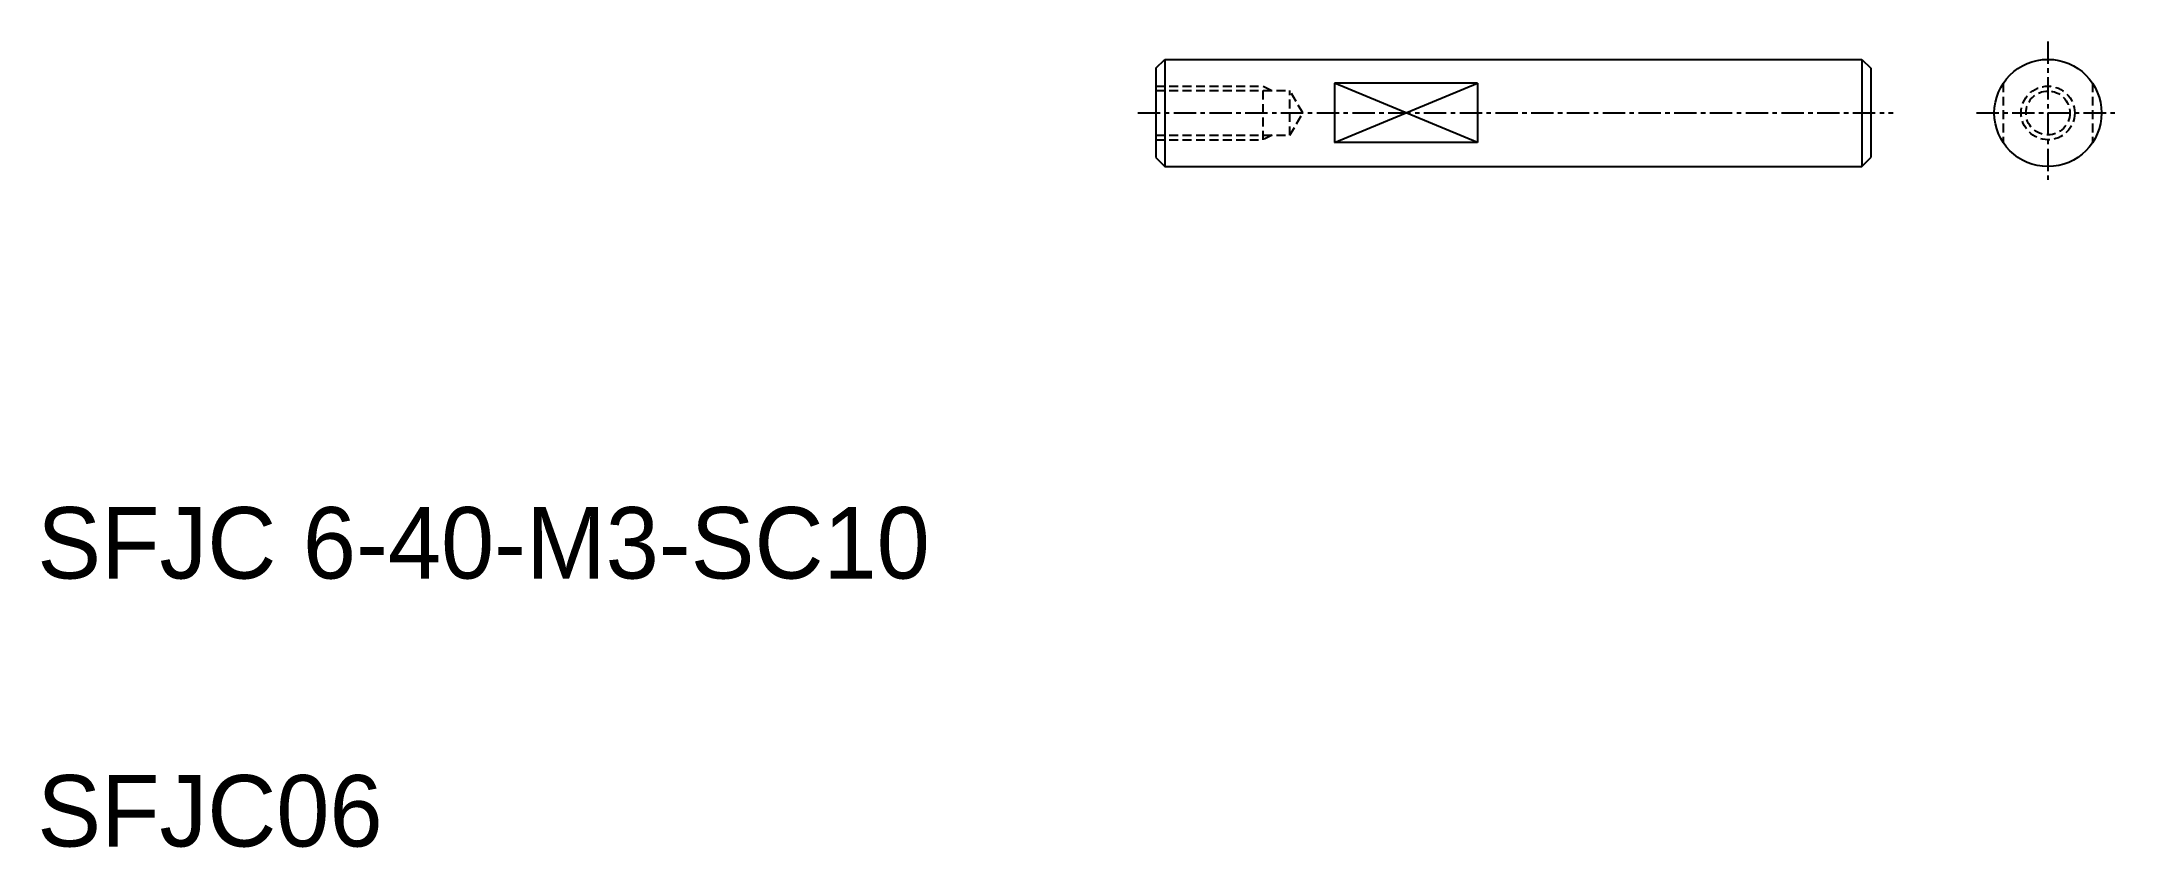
# Model space of a CAD drawing. Extents: x 67 to 184, y 84 to 129.
import ezdxf

# ---------------------------------------------------------------- set-up
doc = ezdxf.new("R2010")
doc.units = 0
doc.linetypes.add('CENTER', pattern=[2, 1.25, -0.25, 0.25, -0.25])
doc.linetypes.add('DASHED', pattern=[0.75, 0.5, -0.25])
doc.layers.get('0').update_dxf_attribs({"linetype": 'CONTINUOUS'})
doc.layers.add('CENTER', color=1, linetype='CENTER')

msp = doc.modelspace()

# ---------------------------------------------------------------- linework, layer by layer
at = {"color": 7, "linetype": 'CONTINUOUS'}
for p, q in [((129.67, 127.34), (130.17, 127.84)), ((129.67, 127.34), (129.67, 122.34)), ((130.17, 127.84), (169.17, 127.84)), ((130.17, 127.84), (130.17, 121.84)), ((169.17, 127.84), (169.17, 121.84)), ((169.17, 127.84), (169.67, 127.34)), ((169.67, 127.34), (169.67, 122.34)), ((139.67, 126.5), (139.67, 123.18)), ((147.67, 126.5), (139.67, 126.5)), ((147.67, 126.5), (147.67, 123.18)), ((169.67, 126.09), (169.67, 126.09)), ((169.67, 124.84), (169.67, 124.84)), ((129.67, 122.34), (130.17, 121.84)), ((147.67, 123.18), (139.67, 123.18)), ((169.17, 121.84), (169.67, 122.34)), ((130.17, 121.84), (169.17, 121.84))]:
    msp.add_line(p, q, dxfattribs=at)
at = {"color": 3, "linetype": 'DASHED'}
for p, q in [((129.67, 126.34), (135.67, 126.34)), ((129.67, 126.09), (137.17, 126.09)), ((135.67, 123.34), (135.67, 126.34)), ((135.67, 126.34), (136.17, 126.09)), ((137.89, 124.84), (137.17, 126.09)), ((137.17, 123.59), (137.17, 126.09)), ((177.08, 126.5), (177.08, 123.18)), ((182.08, 126.5), (182.08, 123.18)), ((137.17, 123.59), (137.89, 124.84)), ((129.67, 123.59), (137.17, 123.59)), ((129.67, 123.34), (135.67, 123.34)), ((136.17, 123.59), (135.67, 123.34))]:
    msp.add_line(p, q, dxfattribs=at)
at = {"color": 3, "linetype": 'CONTINUOUS'}
for p, q in [((147.67, 123.18), (139.67, 126.5)), ((139.67, 123.18), (147.67, 126.5))]:
    msp.add_line(p, q, dxfattribs=at)
at = {"color": 7, "linetype": 'CONTINUOUS'}
msp.add_circle((179.58, 124.84), 3, dxfattribs=at)
at = {"color": 3, "linetype": 'DASHED'}
for radius in [1.5, 1.23]:
    msp.add_circle((179.58, 124.84), radius, dxfattribs=at)
at = {"layer": 'CENTER', "color": 1, "linetype": 'CENTER'}
for p, q in [((179.58, 128.84), (179.58, 120.84)), ((128.67, 124.84), (170.93, 124.84)), ((175.58, 124.84), (183.58, 124.84))]:
    msp.add_line(p, q, dxfattribs=at)

# ---------------------------------------------------------------- texts
at = {"color": 7, "linetype": 'CONTINUOUS'}
for s, p in [('SFJC 6-40-M3-SC10', (67.09, 98.78)), ('SFJC06', (67.09, 83.78))]:
    msp.add_text(s, height=4, dxfattribs=at).set_placement(p)

doc.saveas('drawing.dxf')
